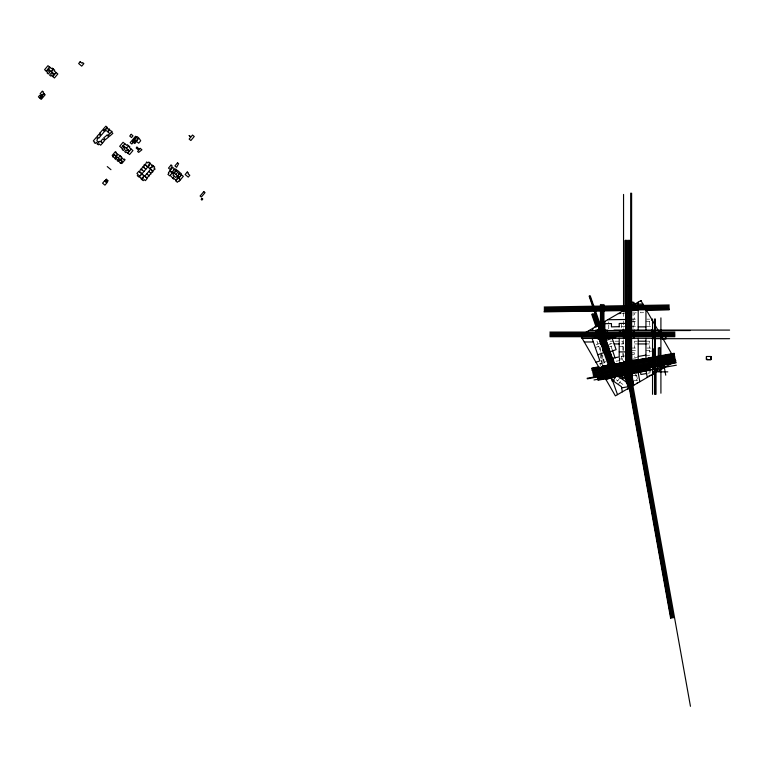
<?xml version="1.0" encoding="UTF-8"?>
<svg xmlns="http://www.w3.org/2000/svg" width="768" height="768" viewBox="0 0 768 768"><rect width="100%" height="100%" fill="white"/><g stroke="black" fill="none" stroke-linecap="round" stroke-linejoin="round"><path stroke-width="0.58" stroke-dasharray="3.84 2.88" d="M617.491 381.274L619.997 377.664M618.24 384.47L622.003 379.056M596.218 344.63L600.71 343.075M595.277 347.539L601.507 345.379M608.429 344.659L613.747 342.826M608.314 347.29L613.507 345.485M603.389 359.693L601.075 360.49L603.235 366.71M599.203 364.013L601.968 363.053M604.272 362.256L606.106 361.622M633.139 375.802L636.989 375.11M621.053 356.64L625.795 355.766M631.613 354.72L634.512 354.202M649.632 351.485L652.541 350.966M619.824 360.576L616.224 361.219L615.485 359.098M645.946 355.891L649.632 355.229L649.632 350.486M647.866 373.258L650.189 372.845M634.061 380.784L639.466 379.824M621.677 313.402L623.885 313.277M636.346 312.835L634.512 312.864L634.512 319.152M643.67 312.71L640.502 312.768L640.474 310.829M631.613 319.152L638.198 319.152M646.867 319.152L649.632 319.152M631.613 321.6L636.355 321.6M645.946 321.6L652.541 321.6M621.648 326.678L625.795 326.678M631.613 326.678L636.845 326.678M646.723 326.678L652.541 326.678M613.824 341.203L609.283 341.203L610.262 344.026M614.957 341.203L622.886 341.203L622.886 343.939M636.845 341.203L634.512 341.203L634.512 348.048M647.309 341.203L649.632 341.203L649.632 348.048M621.053 343.939L623.597 343.939M634.512 343.939L636.845 343.939M645.946 343.939L649.632 343.939M619.21 346.387L625.795 346.387M631.613 348.048L638.198 348.048M646.867 348.048L652.541 348.048M631.613 350.486L636 350.486M645.946 350.486L652.541 350.486M631.613 352.81L634.512 352.81L634.512 357.322L637.939 357.322M618.816 358.982L624.403 358.982M632.659 358.982L635.587 358.982M648.787 371.866L650.746 371.866M616.234 379.766L617.779 380.842M619.786 382.243L623.894 385.104M611.059 346.339L612.634 350.861M596.986 341.213L597.955 344.026M598.762 346.33L605.539 365.914M636.72 375.437L637.354 378.979M635.424 372.538L636.816 380.294M619.229 358.867L619.805 362.074M621.619 356.544L622.714 363.034M619.21 356.947L620.304 363.446M649.632 321.6L649.632 326.678M634.512 321.6L634.512 326.678M633.053 311.798L633.053 328.493M623.549 312.605L623.549 319.766M623.549 320.957L623.549 328.118M623.549 340.051L623.549 361.546M622.886 346.387L622.886 350.486M622.886 352.81L622.886 356.323M621.648 323.962L621.648 330.547M608.746 321.84L608.746 323.962M608.746 325.056L608.746 329.578M603.936 359.53L603.936 364.32M602.774 354.739L602.774 364.32M601.613 354.739L601.613 364.32M600.451 347.558L600.451 358.33M600.451 363.12L600.451 365.51"/><path stroke-width="1.15" d="M599.05 324.739L599.05 330.547L588.998 330.547M602.774 337.296L602.774 336.662M602.774 333.226L602.784 328.282L603.936 327.302L603.936 321.926M604.867 323.654L611.462 323.568L611.462 326.87L619.21 326.678M625.795 330.547L625.795 326.678M627.187 364.493L627.187 361.738M627.187 339.581L627.187 337.296L626.726 337.757M630.682 341.472L629.53 340.512L629.52 336.662A1.162 1.162 0 0 1 630.682 335.549L632.074 335.549M629.52 361.786L629.549 359.914L630.682 358.982M629.52 338.688L629.52 336.662M631.584 306.816L631.584 302.256L633.053 302.256L633.053 305.827M654.864 369.053L654.845 370.886L653.702 371.866M657.187 371.731L657.187 367.69L657.187 368.63M657.187 366.346L657.648 368.074M629.52 330.547L629.539 328.224L630.682 327.274M629.933 375.466L629.558 370.301M651.811 329.894L651.744 334.426L651.763 333.456L659.894 333.456M651.946 320.448L651.955 319.699M627.581 375.782L626.611 376.886L620.976 378M630.067 376.464A34.877 34.877 0 0 1 629.52 370.646L629.539 370.416M672.413 362.938L673.699 357.37M621.888 371.789L622.416 370.742M662.045 357.312L661.498 358.406M601.315 341.462L602.016 340.493M603.926 338.87L604.176 338.179M600.682 338.045L600.259 337.267L597.85 338.035L598.234 339.139M595.094 338.256L596.65 335.549M606.576 333.226L607.498 331.632M633.312 333.226L634.234 331.632M613.517 365.136L613.046 365.213M612.691 381.043L616.81 375.446L652.541 369.466L653.338 373.949M624.019 370.454L625.622 370.166M625.248 370.704L625.402 370.205A1.162 1.162 0 0 1 626.746 371.146M626.64 373.171L627.014 372.634M600.941 337.373L601.978 340.349M604.378 338.765L603.408 337.373L604.522 340.512L606.374 340.877M630.086 373.027L629.693 373.536L629.549 371.789M654.394 368.659L654.864 368.102L654.864 369.523M141.562 174.336L141.974 173.846L138.787 171.293L136.925 173.51L138.192 174.566L137.27 175.661L138.413 176.621L139.363 175.488L139.91 175.949M629.52 362.736L629.52 361.315M632.074 369.005L629.875 369.696L630.672 369.264A1.402 1.402 0 0 0 629.52 370.531M652.301 360.058L652.771 359.501M658.637 358.627L658.282 358.992M658.349 358.973L658.819 358.896M652.301 365.376L653.232 365.683C654.413 364.195 655.824 366.979 653.866 365.098M663.312 364.579L657.187 365.568A1.402 1.402 0 0 1 658.339 364.291L659.741 364.042M46.31 71.155L47.808 69.37L49.786 70.493M49.69 67.133L48.077 69.053L54.48 74.438L56.102 72.518M46.387 71.213L47.818 69.504M48.211 69.043L49.766 67.19M49.286 70.742L48.72 71.414L49.738 72.278L48.307 73.987L47.098 72.97L47.664 72.288L44.582 69.706L47.962 65.683L51.619 68.746L52.186 68.074L54.749 70.224L54.182 70.906L57.83 73.968L54.442 77.99L51.37 75.408L50.794 76.08L49.584 75.062L51.024 73.354L52.051 74.218L52.618 73.536M51.302 71.645L53.434 69.12M51.379 71.702L53.501 69.178M52.781 73.008L54.221 74.755L52.723 76.541M52.646 76.483L54.086 74.774M54.47 74.314L56.026 72.461M39.581 97.882L41.827 95.213M42.298 95.482L43.853 93.629M43.92 93.686L42.307 95.616L40.166 93.696L42.355 91.094L43.603 92.141L42.97 92.89L45.168 94.742L41.309 99.331L38.4 96.883L39.744 95.28L40.675 96.067L41.309 95.309L42.547 96.355L40.579 98.707M106.589 128.285L104.746 130.378L107.338 127.402L105.878 126.173L103.229 129.11L105.379 130.992L105.782 130.522L107.27 131.165L109.738 133.69M107.875 131.674L109.757 129.437L108.883 128.707L108.355 129.341L106.886 128.112M107.981 131.76L109.325 130.157L112.176 131.472L108.422 134.851L109.517 136.301L112.867 133.392L111.562 132.298M101.568 142.013L99.542 141.331L97.181 144.154L98.515 144.787L99.197 143.971L100.685 145.219L104.65 140.506L102.768 138.922L100.742 141.322L102.653 142.877M121.411 147.754L122.909 145.968L124.618 147.408L123.178 145.651L124.867 143.789M117.466 154.33L115.949 156.739M117.533 154.397L116.083 156.115L120.499 159.83L121.949 158.102M118.253 157.949L120.269 155.693M126.48 148.31L128.534 145.718M132.97 142.032L134.458 140.246L136.243 141.744L134.746 143.53L132.394 141.542L136.627 137.155L135.562 136.253L130.195 142.646L131.827 144.019L133.277 142.291M119.914 160.061L122.016 158.16M136.272 141.158L138.259 137.52L137.194 136.627L134.573 139.738L138.672 143.184L140.717 140.746L138.96 138.106L136.339 141.216M127.747 153.082L129.322 151.354L127.882 149.606L129.59 151.037L131.203 149.117M142.061 170.093L140.736 168.979L139.526 171.677L142.022 173.779L147.811 166.906L145.354 164.736L146.659 161.933L147.926 162.998L148.752 162.019L150.115 163.171L149.04 164.458L149.491 164.832M144.01 167.779L142.685 166.666L141.466 169.363L143.923 171.533M146.957 166.186L144.624 164.352L143.789 165.341L144.413 165.859L143.414 167.05L145.862 169.219M139.92 176.064L141.389 174.182L142.138 174.922L142.589 174.384L147.274 178.416L145.411 180.634L144.154 179.578L143.232 180.662L140.966 178.762L141.485 178.147L138.48 176.669L140.63 175.306M149.021 165.581L148.406 167.472L152.602 170.822L155.146 169.056L153.869 167.99L154.694 167.021L152.285 164.995L151.776 165.61L150.182 163.229L147.859 166.838M149.52 168.403L152.227 167.05M144.048 175.613L142.378 178.138L142.925 178.589M150.394 168.307L151.306 167.501M153.322 165.869L151.171 167.501M150.576 169.229L144.797 176.112L146.765 177.763L149.213 176.102L148.445 175.411M142.032 179.654L144.125 175.651M151.43 169.949L153.11 171.475L152.275 172.474L151.651 171.946L150.653 173.136L148.685 171.485M150.394 173.098L151.162 173.789L148.714 175.45L146.688 173.856M174.106 172.963L176.717 169.843L175.651 168.95L174.71 170.064L174.086 169.546M174.173 173.021L175.853 171.024L176.467 171.552L177.418 170.429L179.626 172.282L178.675 173.405L179.299 173.923L177.629 175.92M172.618 178.301L174.442 176.285M175.862 174.442L178.55 171.389M177.696 175.978L180.317 172.867L181.382 173.76L180.442 174.883L181.066 175.411L179.386 177.398L172.406 171.542M621.802 371.962L622.858 379.075M627.178 309.149L627.197 310.541L627.178 309.149A1.162 1.162 0 0 0 626.054 307.997L624.605 308.016C622.666 307.411 622.406 309.926 622.531 311.174L624.067 311.155M631.603 311.05L629.549 311.078L630.019 310.147L629.52 309.101A1.171 1.171 0 0 1 630.682 307.92L633.322 307.949L634.234 310.637M600.451 331.478L600.451 330.086L595.786 330.086L595.786 333.226M607.45 333.226L607.45 330.086L602.774 330.086L602.861 331.402M599.52 335.626A1.834 1.814 -0.1 0 0 599.05 335.549L599.798 335.731M599.52 336.019L599.981 335.549L596.851 335.549M603.12 332.88A1.152 1.152 0 0 0 603.936 333.226L606.422 333.226M629.52 310.502L629.981 310.032L629.549 312.374L630.682 313.286M603.715 335.626L606.614 335.645M627.187 330.086L627.187 331.478M629.52 331.478L629.52 330.086L629.52 332.112L629.52 331.018M626.726 335.549L626.266 335.549A0.96 0.931 -45.5 0 1 626.64 335.635C627.667 337.238 627.005 335.107 626.266 336.019L623.53 335.558L625.795 335.549M629.52 332.064A1.162 1.162 0 0 0 630.682 333.226L633.158 333.226M653.002 331.594L652.541 332.064L653.933 332.064L653.462 331.594M653.462 337.181L653.933 336.71L652.541 336.71L653.002 337.181M711.034 357.888L711.034 356.496L711.034 359.635L706.368 359.635L706.368 356.496L711.034 356.496M710.573 359.635L707.376 359.626M633.859 365.136L634.637 363.821L634.013 360.355M626.602 333.158L627.187 332.294L626.688 333.12A0.96 0.931 45 0 1 626.266 333.226L623.597 333.226M710.534 359.53L711.034 358.704L710.448 359.568M626.266 352.81L627.187 353.347L626.266 352.81L626.266 350.486L627.187 349.949M630.682 353.347L631.613 352.81L630.682 352.81M599.904 333.139L600.451 332.294L599.904 333.139A0.96 0.931 45 0 1 599.52 333.226L599.597 333.226M650.554 365.693L649.824 366.989L650.362 370.483M623.51 335.558L622.57 336.71M627.187 240.202L627.187 374.016L624.269 375.12L624.672 377.328M627.427 382.838L616.81 375.446L611.405 377.414L617.51 394.637M616.81 375.446L606.058 379.718M614.237 380.486L612.24 381.206L610.934 377.558M600.202 342.173L601.248 341.808M605.952 340.454L612.173 338.304L616.109 349.651L609.878 351.811M597.773 354.749L604.003 352.589M595.978 362.256L599.904 360.893L592.08 338.304M599.328 368.064L613.776 363.062M634.07 304.378L633.178 305.558L630.643 305.654A1.162 1.162 0 0 1 629.443 304.579L629.376 302.554L634.051 302.4L634.109 304.378M630.749 369.715L629.981 370.646A34.416 34.416 0 0 0 630.528 376.387M600.115 369.427L610.378 367.584C612.269 366.336 610.118 362.304 608.429 362.506M620.947 366.288L627.082 365.184M624.557 366.816L626.323 366.49A1.162 1.162 0 0 0 627.187 365.366L627.187 365.27M625.171 370.243L624.25 370.416M656.4 365.827L612.355 373.738L604.31 376.685L615.965 373.085L610.906 368.083M627.254 371.059L619.459 372.461L614.4 367.45M629.52 370.646L635.664 369.542L636.298 373.085M657.302 365.664L662.966 364.646M632.467 375.926L631.181 376.109M638.198 356.486L645.946 355.094M652.301 357.466L614.429 364.224L605.53 338.534M591.888 368.074L598.944 366.806M602.477 366.173L616.589 363.638M618.941 363.216L637.757 359.837M640.118 359.414L642.47 358.992M648.346 357.936L674.218 353.29M625.795 362.419L614.275 364.483L652.541 357.658L675.715 360.854M591.974 368.525L599.03 367.258M601.382 366.835L674.304 353.75M610.81 366.029L610.733 365.635M592.061 368.986L674.39 354.211M592.138 369.446L674.467 354.662M657.264 357.994L661.939 357.149M592.224 369.898L674.554 355.123M592.003 370.387L674.333 355.603M627.11 364.579L614.736 366.806A1.402 1.402 0 0 1 613.296 365.923M629.626 364.128L673.104 356.323M629.597 364.733L634.272 363.888M592.483 371.386L674.822 356.611M624.47 366.355L625.008 366.73L621.792 367.306L620.909 366.47M625.872 366.288L623.587 366.701L626.544 383.165M592.694 372.538L675.024 357.754M592.896 373.68L675.226 358.896M603.446 372.941L604.589 372.739M605.731 372.538L606.883 372.326M608.026 372.125L609.168 371.914M610.31 371.712L611.453 371.51M612.605 371.299L613.747 371.098M614.89 370.896L616.032 370.685M617.174 370.483L618.326 370.272M619.469 370.07L620.611 369.869M621.754 369.658L622.896 369.456M634.378 367.392L633.235 367.603L633.235 365.251M635.52 367.19L636.662 366.979M637.814 366.778L638.957 366.576M640.099 366.365L641.242 366.163M642.384 365.952L643.536 365.75M644.678 365.549L645.821 365.338M646.963 365.136L648.106 364.925M649.258 364.723L650.4 364.522M660.902 362.63L662.045 362.429M663.197 362.218L664.339 362.016M665.482 361.814L666.624 361.603M667.766 361.402L668.918 361.19M670.061 360.989L671.203 360.787M672.346 360.576L673.488 360.374M674.64 360.163L675.264 360.058M593.107 374.822L675.437 360.048M593.309 375.965L675.638 361.19M650.112 366.95L654.787 366.115M594.029 379.968L676.358 365.194M634.358 373.2L598.301 379.68L598.051 378.307L649.238 369.12L649.478 370.493M636.682 372.787L642.499 371.741M644.832 371.328L647.155 370.906M614.131 377.309L597.926 380.218L597.514 377.933L649.613 368.573L650.026 370.867M617.606 376.685L632.659 373.987M646.57 373.498L640.896 374.515L640.387 371.654M627.994 385.978L624.768 365.386L628.416 388.339M627.619 386.515L628.992 386.266M622.349 391.843L621.638 387.888L628.128 386.717M627.6 389.04L629.885 388.627M649.075 375.581L651.149 375.216M620.304 363.446L622.714 363.034M630.509 365.741L632.074 365.462M618.374 313.594L620.582 313.469M624.989 313.219L627.187 313.094L627.197 311.904L624.173 310.243M632.582 305.587L643.69 305.386M640.474 301.133L641.232 301.123M634.742 304.138L642.893 304.003M544.157 307.008L669.245 304.973M633.235 306.701L634.397 306.682M635.558 306.662L636.72 306.643M637.891 306.624L639.053 306.605M640.214 306.586L641.376 306.566M642.538 306.547L643.699 306.528M544.176 308.17L669.264 306.134M544.195 309.331L669.283 307.296M544.214 310.493L669.302 308.458M544.224 311.424L669.312 309.389M544.051 311.894L638.17 310.358M646.512 310.224L669.139 309.859M662.112 363.619L663.178 364.57M634.445 368.582L635.578 369.542M607.718 319.738L625.805 319.498L625.795 310.099M625.795 323.376L619.21 323.462L619.21 326.87M600.509 338.304L582.144 338.304L652.541 338.304M626.726 286.387L630.682 286.387M594.912 326.678L596.986 326.678M638.198 326.87L645.946 326.87M613.997 330.086L729.6 330.086M603.936 330.547L690.192 330.547M603.245 331.018L602.774 332.112M549.869 332.064L674.966 332.064M549.869 333.226L674.966 333.226M549.869 334.387L674.966 334.387M549.869 335.549L674.966 335.549M661.171 336.557L665.885 336.557L665.885 338.928L662.333 338.928M549.869 336.71L674.966 336.71M594.326 337.373L615.802 337.373M603.571 337.834L604.061 337.834M630.682 338.227L631.613 338.227M654.864 338.304L662.698 338.304M600.778 338.304L601.267 338.304M625.795 338.534L631.613 338.534M603.888 338.765L605.366 338.765M625.91 338.688L631.872 338.688M652.128 338.688L729.6 338.688M597.898 338.765L605.059 338.765M638.198 341.203L645.946 341.203M584.275 341.981L593.357 341.981M614.131 343.939L619.21 343.939M638.006 343.939L646.147 343.939M652.301 348.96L653.702 348.96L653.702 368.112L652.301 368.112L652.301 357.341M626.266 350.486L627.187 350.486M630.682 350.486L631.613 350.486L630.682 349.949M619.21 351.898L625.795 351.898M631.613 353.875L631.613 372.106M625.795 360.23L638.198 360.23L638.198 338.304M667.795 371.866L658.349 371.866L657.226 370.944L657.187 369.053L660.326 369.619L660.326 371.866M629.52 240.202L629.52 373.603L632.736 373.594M623.549 373.853L624.941 373.853M631.613 335.549L633.158 335.549M625.104 312.893L627.197 312.902M596.832 333.226L599.99 333.226M625.104 361.411L627.187 361.786L627.168 359.914L626.026 358.982M657.6 365.606L665.098 367.162M600.47 337.286L601.104 337.834M630.989 375.898L629.981 375.514M707.29 359.597L706.32 358.042M623.453 333.197L622.474 331.632M596.698 333.187L595.738 331.632M604.022 337.738L603.878 336.864L606.25 335.981L607.008 338.189M600.835 338.477L601.43 338.765L600.72 336.71M613.094 364.531L612.893 364.771M626.717 373.632L627.264 374.006M613.046 380.851L621.427 386.688L621.638 387.888M172.214 172.896L169.882 170.928L171.936 172.541L174.49 168.912L172.781 167.482L168.432 172.656L168.979 173.126L167.933 174.365L169.718 175.862L172.541 172.646L173.914 173.798L172.906 174.989L175.901 177.504L176.899 176.314L180.422 179.789L178.483 178.042L181.613 174.902L183.322 176.333L178.973 181.517L178.416 181.056L177.37 182.294L175.594 180.797L178.339 177.523L175.987 180.192L174 178.522L173.53 179.069L170.246 175.373M133.718 141.139L135.494 142.637M123.312 145.642L129.571 150.912M122.928 146.102L124.387 147.341L123.821 148.013L124.848 148.877L123.408 150.586L122.198 149.568L122.765 148.896L119.683 146.304L123.072 142.282L126.72 145.344L127.286 144.672L129.85 146.822L129.283 147.504L132.931 150.566L129.552 154.589L126.47 152.006L125.904 152.678L124.694 151.661L126.125 149.952L127.152 150.816L127.718 150.134L129.187 151.373M115.613 155.846L114.317 154.752L112.598 156.797L115.402 158.15L114.912 158.736L115.91 159.581L116.698 158.64L115.661 157.776L116.227 157.094L115.258 156.278L115.747 155.837L114.307 154.627L113.021 156.144L112.176 155.434L115.402 151.603L116.246 152.314L115.757 152.899L121.517 156.739L121.027 157.325L123.725 159.6L124.224 159.014L125.069 159.725L121.843 163.565L120.998 162.854M120.845 160.243L122.15 161.338M98.611 142.262L96.864 140.794L97.555 138.614L96.202 137.472L93.302 140.918L94.752 142.128L94.214 142.762L95.549 143.395L96.326 142.464L97.565 143.51M107.251 166.579L110.957 169.699M105.629 180.134L107.405 181.632M633.312 335.549L634.234 337.142M606.576 335.549L608.218 338.4M629.606 365.203L630.413 365.741L629.549 365.059M629.885 375.379L629.549 373.594M609.168 357.504L609.552 358.598M601.939 340.243L601.795 339.821M612.538 350.592L615.139 358.109M605.203 338.304L614.285 364.522L613.123 358.042L619.21 356.947L619.21 338.304M590.256 295.814L617.923 375.686M589.546 295.949L617.213 375.811M589.114 296.093L616.771 375.965M593.923 313.546L615.475 375.763M592.829 313.93L597.139 326.371M598.31 329.77L614.371 376.147M592.387 314.083L596.698 326.525M597.869 329.914L613.939 376.301M591.725 314.304L596.035 326.755M597.216 330.144L613.277 376.531M601.507 345.379L599.05 338.304L608.285 364.963M603.206 336.787L603.466 335.779L603.178 336.71M663.802 364.493L665.722 375.178M648.941 370.118L598.675 379.133M646.051 370.637L647.28 377.453M638.093 372.058L639.83 381.744M637.248 382.694L637.334 383.194M631.613 373.229L633.773 385.248M629.472 366.566L690.451 706.301M628.253 366.384L673.392 617.827M627.043 366.192L672.24 618.029M625.824 366.01L671.098 618.23M625.142 364.838L670.646 618.317M623.77 365.088L627.418 385.382M619.997 363.139L620.573 366.346M632.976 380.976L633.427 383.376M667.027 334.349L665.971 334.349M664.906 334.349L663.84 334.349M662.774 334.349L661.718 334.349M660.912 317.885L660.912 393.226M660.653 334.349L659.587 334.349M660.672 368.006L660.672 369.715M656.026 370.493L656.045 394.31M655.094 318.97L655.094 394.31M654.864 318.97L654.864 394.31M652.541 318.97L652.541 394.31M645.946 309.773L645.946 330.547M645.946 338.304L645.946 358.838M638.198 302.141L638.198 304.08M638.198 309.898L638.198 330.547M634.186 330.086L634.186 333.226M634.186 335.549L634.186 338.688M631.613 193.152L631.613 373.392M630.682 193.152L630.682 373.392M630.154 334.426L630.154 338.304M630.154 364.627L630.154 370.531M628.358 240.202L628.358 373.814M626.026 240.202L626.026 374.016M625.795 240.202L625.795 374.016M624.941 240.518L624.941 311.011M624.941 330.134L624.941 338.496M624.941 361.882L624.941 374.342M624.48 361.997L624.48 373.382L624.01 361.997M623.549 194.429L623.549 311.405M623.549 329.309L623.549 338.861M623.549 361.546L623.549 374.669M622.522 330.086L622.522 333.226M615.331 338.304L594.787 338.304M604.867 321.389L604.867 332.064M603.936 304.454L603.936 352.339M603.936 365.51L603.936 370.301M603.418 334.426L603.418 338.304M602.774 304.454L602.774 351.149M602.774 365.51L602.774 370.301M601.613 304.454L601.613 346.358M601.613 366.71L601.613 370.301M600.451 304.454L600.451 343.968M600.451 367.91L600.451 370.301M599.52 340.454L599.52 325.325L599.05 339.293M592.733 328.387L592.733 330.547M603.888 333.226A1.162 1.162 0 0 1 602.774 332.064M598.992 335.549A1.853 1.853 0 0 1 600.749 336.806M610.426 364.742L610.118 365.27L610.426 364.742M80.189 61.699L78.634 63.542L81.725 66.154L83.856 63.619L82.608 62.573L82.042 63.254L80.189 61.699M97.133 136.358L98.736 138.269L100.762 135.869L98.861 134.304L97.133 136.358M99.946 133.018L99.523 133.526L101.405 135.101L104.467 131.453L102.576 129.888L99.946 133.018M131.213 134.304L129.734 136.061L131.52 137.568L132.998 135.802L131.213 134.304M117.907 159.658L117.12 160.598L118.118 161.434L118.618 160.848L120.432 163.382L122.275 161.328L120.835 160.118L120.49 160.675L119.51 159.85L118.944 160.531L117.907 159.658M104.592 180.806L102.586 183.178L104.947 185.165L106.944 182.784L104.592 180.806M106.378 179.242L104.88 181.027L106.656 182.515L108.154 180.739L106.378 179.242M136.934 147.139L136.186 148.032L137.971 149.53L138.72 148.637L136.934 147.139M140.227 148.368L137.606 151.488L138.672 152.381L141.917 149.789L140.227 148.368M189.206 135.542L190.646 137.29L189.149 139.075L190.867 140.525L194.256 136.502L192.528 135.053L190.906 136.973L189.206 135.542M171.034 165.062L168.49 168.086L170.266 169.584L172.186 166.032L171.034 165.062M177.542 162.778L174.922 165.898L176.611 167.318L178.608 163.68L177.542 162.778M187.267 171.994L185.146 174.528L188.237 177.13L189.802 175.277L187.949 173.722L188.515 173.05L187.267 171.994M203.798 191.597L200.093 196.003L201.341 197.05L205.037 192.643L203.798 191.597M202.08 198.442L201.187 199.498L201.898 200.093L202.79 199.037L202.08 198.442M657.59 364.694L658.282 364.301L657.629 364.646M107.146 135.053L103.757 137.808L105.322 139.709L108.701 136.963L107.146 135.053M640.915 300.576L580.502 335.453L615.379 395.866L675.792 360.989L640.915 300.576M603.763 369.36L600.72 370.474L603.763 369.36M629.702 373.565L620.006 375.312L627.878 380.784L630.902 380.246L629.702 373.565M675.84 362.333L587.184 378.25L587.29 378.816L675.946 362.909L675.84 362.333M628.81 295.142L628.694 296.208L628.81 295.142M628.81 297.274L628.694 298.33L628.81 297.274M628.81 299.395L628.694 300.461L628.81 299.395M628.81 301.526L628.694 302.582L628.81 301.526M628.81 303.648L628.694 304.714L628.81 303.648M628.81 305.779L628.694 306.835L628.81 305.779M620.477 332.246L619.075 332.246L619.075 332.784L620.477 332.784L620.477 332.246M659.75 347.875L658.349 347.875L658.349 367.027L659.75 367.027L659.75 347.875"/></g></svg>
